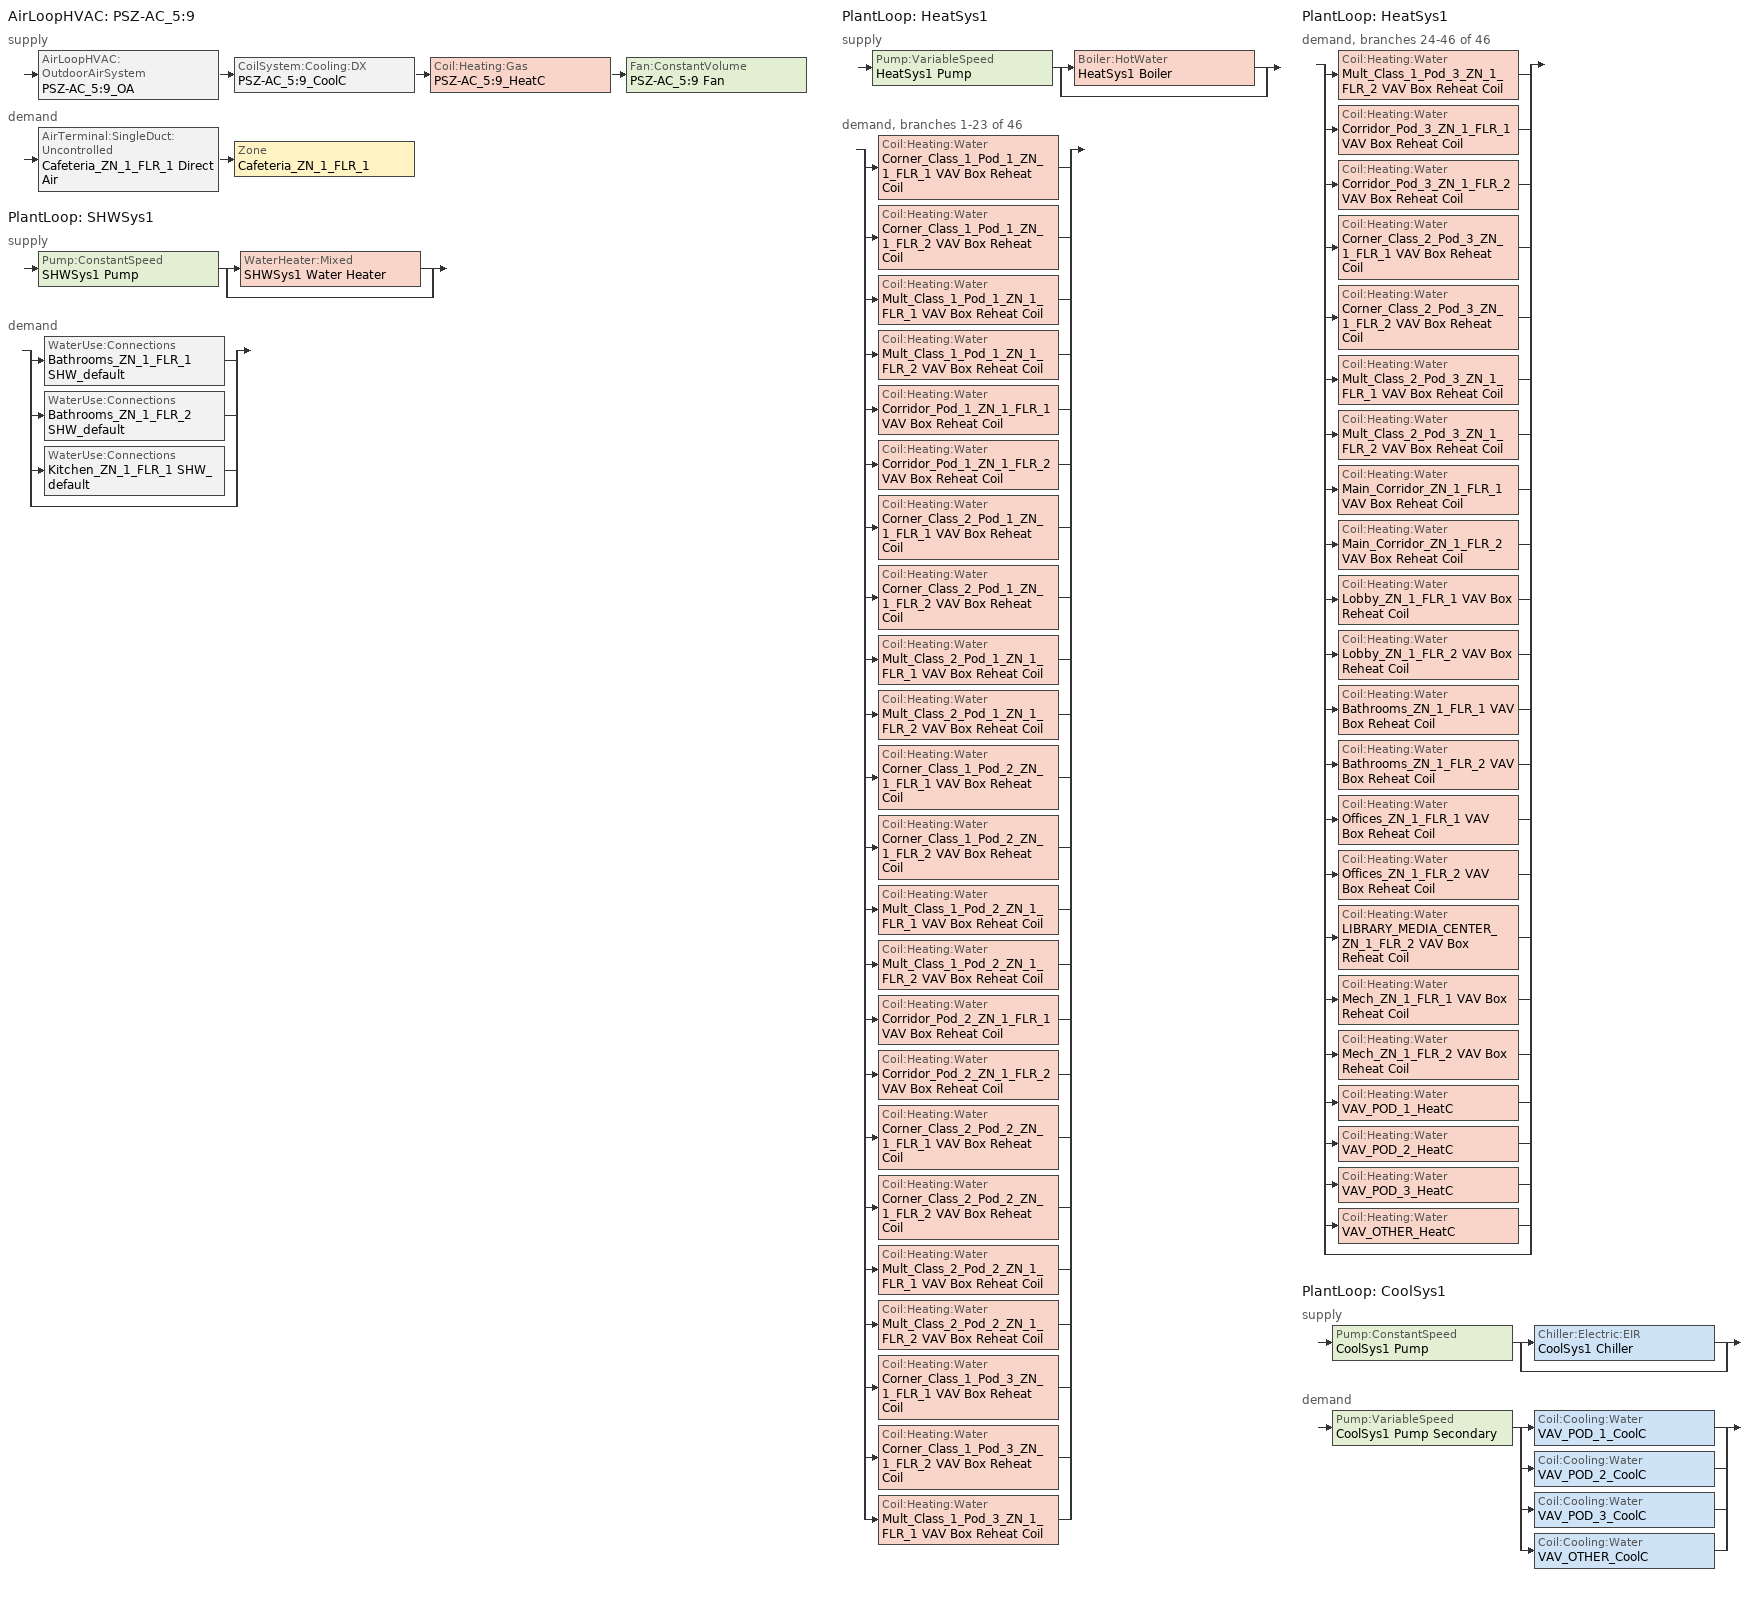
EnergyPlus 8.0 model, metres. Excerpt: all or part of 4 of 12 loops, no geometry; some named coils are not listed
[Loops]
AirLoopHVAC 'PSZ-AC_5:9'
 supply: AirLoopHVAC:OutdoorAirSystem 'PSZ-AC_5:9_OA' > CoilSystem:Cooling:DX 'PSZ-AC_5:9_CoolC' > Coil:Heating:Gas 'PSZ-AC_5:9_HeatC' > Fan:ConstantVolume 'PSZ-AC_5:9 Fan'
 demand: AirTerminal:SingleDuct:Uncontrolled 'Cafeteria_ZN_1_FLR_1 Direct Air' > Zone 'Cafeteria_ZN_1_FLR_1'
PlantLoop 'SHWSys1'
 supply: Pump:ConstantSpeed 'SHWSys1 Pump' > split
  | WaterHeater:Mixed 'SHWSys1 Water Heater'
  | bypass
 demand: split
  | WaterUse:Connections 'Bathrooms_ZN_1_FLR_1 SHW_default'
  | WaterUse:Connections 'Bathrooms_ZN_1_FLR_2 SHW_default'
  | WaterUse:Connections 'Kitchen_ZN_1_FLR_1 SHW_default'
  | bypass
PlantLoop 'HeatSys1'
 supply: Pump:VariableSpeed 'HeatSys1 Pump' > split
  | Boiler:HotWater 'HeatSys1 Boiler'
  | bypass
 demand, branches 1-23 of 46: split
  | Coil:Heating:Water 'Corner_Class_1_Pod_1_ZN_1_FLR_1 VAV Box Reheat Coil'
  | Coil:Heating:Water 'Corner_Class_1_Pod_1_ZN_1_FLR_2 VAV Box Reheat Coil'
  | Coil:Heating:Water 'Mult_Class_1_Pod_1_ZN_1_FLR_1 VAV Box Reheat Coil'
  | Coil:Heating:Water 'Mult_Class_1_Pod_1_ZN_1_FLR_2 VAV Box Reheat Coil'
  | Coil:Heating:Water 'Corridor_Pod_1_ZN_1_FLR_1 VAV Box Reheat Coil'
  | Coil:Heating:Water 'Corridor_Pod_1_ZN_1_FLR_2 VAV Box Reheat Coil'
  | Coil:Heating:Water 'Corner_Class_2_Pod_1_ZN_1_FLR_1 VAV Box Reheat Coil'
  | Coil:Heating:Water 'Corner_Class_2_Pod_1_ZN_1_FLR_2 VAV Box Reheat Coil'
  | Coil:Heating:Water 'Mult_Class_2_Pod_1_ZN_1_FLR_1 VAV Box Reheat Coil'
  | Coil:Heating:Water 'Mult_Class_2_Pod_1_ZN_1_FLR_2 VAV Box Reheat Coil'
  | Coil:Heating:Water 'Corner_Class_1_Pod_2_ZN_1_FLR_1 VAV Box Reheat Coil'
  | Coil:Heating:Water 'Corner_Class_1_Pod_2_ZN_1_FLR_2 VAV Box Reheat Coil'
  | Coil:Heating:Water 'Mult_Class_1_Pod_2_ZN_1_FLR_1 VAV Box Reheat Coil'
  | Coil:Heating:Water 'Mult_Class_1_Pod_2_ZN_1_FLR_2 VAV Box Reheat Coil'
  | Coil:Heating:Water 'Corridor_Pod_2_ZN_1_FLR_1 VAV Box Reheat Coil'
  | Coil:Heating:Water 'Corridor_Pod_2_ZN_1_FLR_2 VAV Box Reheat Coil'
  | Coil:Heating:Water 'Corner_Class_2_Pod_2_ZN_1_FLR_1 VAV Box Reheat Coil'
  | Coil:Heating:Water 'Corner_Class_2_Pod_2_ZN_1_FLR_2 VAV Box Reheat Coil'
  | Coil:Heating:Water 'Mult_Class_2_Pod_2_ZN_1_FLR_1 VAV Box Reheat Coil'
  | Coil:Heating:Water 'Mult_Class_2_Pod_2_ZN_1_FLR_2 VAV Box Reheat Coil'
  | Coil:Heating:Water 'Corner_Class_1_Pod_3_ZN_1_FLR_1 VAV Box Reheat Coil'
  | Coil:Heating:Water 'Corner_Class_1_Pod_3_ZN_1_FLR_2 VAV Box Reheat Coil'
  | Coil:Heating:Water 'Mult_Class_1_Pod_3_ZN_1_FLR_1 VAV Box Reheat Coil'
PlantLoop 'HeatSys1'
 demand, branches 24-46 of 46: split
  | Coil:Heating:Water 'Mult_Class_1_Pod_3_ZN_1_FLR_2 VAV Box Reheat Coil'
  | Coil:Heating:Water 'Corridor_Pod_3_ZN_1_FLR_1 VAV Box Reheat Coil'
  | Coil:Heating:Water 'Corridor_Pod_3_ZN_1_FLR_2 VAV Box Reheat Coil'
  | Coil:Heating:Water 'Corner_Class_2_Pod_3_ZN_1_FLR_1 VAV Box Reheat Coil'
  | Coil:Heating:Water 'Corner_Class_2_Pod_3_ZN_1_FLR_2 VAV Box Reheat Coil'
  | Coil:Heating:Water 'Mult_Class_2_Pod_3_ZN_1_FLR_1 VAV Box Reheat Coil'
  | Coil:Heating:Water 'Mult_Class_2_Pod_3_ZN_1_FLR_2 VAV Box Reheat Coil'
  | Coil:Heating:Water 'Main_Corridor_ZN_1_FLR_1 VAV Box Reheat Coil'
  | Coil:Heating:Water 'Main_Corridor_ZN_1_FLR_2 VAV Box Reheat Coil'
  | Coil:Heating:Water 'Lobby_ZN_1_FLR_1 VAV Box Reheat Coil'
  | Coil:Heating:Water 'Lobby_ZN_1_FLR_2 VAV Box Reheat Coil'
  | Coil:Heating:Water 'Bathrooms_ZN_1_FLR_1 VAV Box Reheat Coil'
  | Coil:Heating:Water 'Bathrooms_ZN_1_FLR_2 VAV Box Reheat Coil'
  | Coil:Heating:Water 'Offices_ZN_1_FLR_1 VAV Box Reheat Coil'
  | Coil:Heating:Water 'Offices_ZN_1_FLR_2 VAV Box Reheat Coil'
  | Coil:Heating:Water 'LIBRARY_MEDIA_CENTER_ZN_1_FLR_2 VAV Box Reheat Coil'
  | Coil:Heating:Water 'Mech_ZN_1_FLR_1 VAV Box Reheat Coil'
  | Coil:Heating:Water 'Mech_ZN_1_FLR_2 VAV Box Reheat Coil'
  | Coil:Heating:Water 'VAV_POD_1_HeatC'
  | Coil:Heating:Water 'VAV_POD_2_HeatC'
  | Coil:Heating:Water 'VAV_POD_3_HeatC'
  | Coil:Heating:Water 'VAV_OTHER_HeatC'
  | bypass
PlantLoop 'CoolSys1'
 supply: Pump:ConstantSpeed 'CoolSys1 Pump' > split
  | Chiller:Electric:EIR 'CoolSys1 Chiller'
  | bypass
 demand: Pump:VariableSpeed 'CoolSys1 Pump Secondary' > split
  | Coil:Cooling:Water 'VAV_POD_1_CoolC'
  | Coil:Cooling:Water 'VAV_POD_2_CoolC'
  | Coil:Cooling:Water 'VAV_POD_3_CoolC'
  | Coil:Cooling:Water 'VAV_OTHER_CoolC'
[Sizing:Zone]
Cafeteria_ZN_1_FLR_1: Zone Cooling Design Supply Air Temperature Input Method=SupplyAirTemperature; Zone Cooling Design Supply Air Temperature {C}=12.8; Zone Heating Design Supply Air Temperature Input Method=SupplyAirTemperature; Zone Heating Design Supply Air Temperature {C}=40; Zone Cooling Design Supply Air Humidity Ratio {kg-H2O/kg-air}=0.0085; Zone Heating Design Supply Air Humidity Ratio {kg-H2O/kg-air}=0.008; Design Specification Outdoor Air Object=SZ DSOA Cafeteria_ZN_1_FLR_1; Zone Heating Sizing Factor=0; Zone Cooling Sizing Factor=0; Cooling Design Air Flow Method=DesignDay; Cooling Design Air Flow Rate {m3/s}=0; Cooling Minimum Air Flow {m3/s}=0; Cooling Minimum Air Flow Fraction=0; Heating Design Air Flow Method=DesignDay; Heating Design Air Flow Rate {m3/s}=0
[DesignSpecification:OutdoorAir]
Name | Outdoor Air Method | Outdoor Air Flow per Zone Floor Area {m3/s-m2} | Zone Outdoor Air Method | Outdoor Air Flow per Person {m3/s-person}
SZ DSOA Cafeteria_ZN_1_FLR_1 | Flow/Area | 0.0047241
CM DSOA Cafeteria_ZN_1_FLR_1 |  | 0.000914343 | Sum | 0.0035394
[Sizing:System]
PSZ-AC_5:9: Type of Load to Size On=Sensible; Design Outdoor Air Flow Rate {m3/s}=AUTOSIZE; Minimum System Air Flow Ratio=1; Preheat Design Temperature {C}=7; Preheat Design Humidity Ratio {kgWater/kgDryAir}=0.008; Precool Design Temperature {C}=12.8; Precool Design Humidity Ratio {kgWater/kgDryAir}=0.008; Central Cooling Design Supply Air Temperature {C}=12.8; Central Heating Design Supply Air Temperature                        !- Central Heating Design Supply Air Temperature {C}=40; Sizing Option=Coincident; 100% Outdoor Air in Cooling=No; 100% Outdoor Air in Heating=No; Central Cooling Design Supply Air Humidity Ratio {kg-H2O/kg-Air}=0.0085; Central Heating Design Supply Air Humidity Ratio {kgWater/kgDryAir}=0.008; Cooling Design Air Flow Method=DesignDay; Cooling Design Air Flow Rate {m3/s}=0; Heating Design Air Flow Method=DesignDay; Heating Design Air Flow Rate {m3/s}=0; System Outdoor Air Method=ZoneSum
[Sizing:Plant]
Name | Loop Type | Design Loop Exit Temperature {C} | Loop Design Temperature Difference {deltaC}
SHWSys1 | Heating | 48.9 | 5
HeatSys1 | Heating | 82 | 11
CoolSys1 | Cooling | 6.67 | 5.6
[ZoneControl:Thermostat]
Cafeteria_ZN_1_FLR_1 Thermostat: Zone or ZoneList=Cafeteria_ZN_1_FLR_1; Control Type Schedule=Dual Zone Control Type Sched; Control 1=Cafeteria_ZN_1_FLR_1 DualSPSched
[ThermostatSetpoint:DualSetpoint]
Cafeteria_ZN_1_FLR_1 DualSPSched: Heating Setpoint Temperature Schedule=HTGSETP_SCH_PSZ_AC_5_9; Cooling Setpoint Temperature Schedule=CLGSETP_SCH_NO_SETBACK
[AirTerminal:SingleDuct:Uncontrolled]
Cafeteria_ZN_1_FLR_1 Direct Air: Availability Schedule=ALWAYS_ON; Maximum Air Flow Rate {m3/s}=AUTOSIZE
[Zone equipment]
Cafeteria_ZN_1_FLR_1: Cafeteria_ZN_1_FLR_1 Direct Air
[Fan:ConstantVolume]
PSZ-AC_5:9 Fan: Availability Schedule=HVACOperationSchd; Fan Efficiency=0.56875; Pressure Rise {Pa}=622.5; Maximum Flow Rate {m3/s}=AUTOSIZE; Motor Efficiency=0.875; Motor In Airstream Fraction=1
[Coil:Cooling:DX:TwoSpeed]
PSZ-AC_5:9_CoolC DXCoil: Availability Schedule=ALWAYS_ON; Rated High Speed Total Cooling Capacity {W}=48797.23; Rated High Speed Sensible Heat Ratio=0.79866; Rated High Speed COP {W/W}=3.2994; Rated High Speed Air Flow Rate {m3/s}=2.94784; Total Cooling Capacity Function of Temperature Curve=PSZ-AC_5:9_CoolCLennoxStandard10Ton_TGA120S2B_CapFT; Total Cooling Capacity Function of Flow Fraction Curve=PSZ-AC_5:9_CoolCLennoxStandard10Ton_TGA120S2B_CapFF; Energy Input Ratio Function of Temperature Curve=PSZ-AC_5:9_CoolCLennoxStandard10Ton_TGA120S2B_EIRFT; Energy Input Ratio Function of Flow Fraction Curve=PSZ-AC_5:9_CoolCLennoxStandard10Ton_TGA120S2B_EIRFFF; Part Load Fraction Correlation Curve=PSZ-AC_5:9_CoolCLennoxStandard10Ton_TGA120S2B_PLR; Rated Low Speed Total Cooling Capacity {W}=48797.23; Rated Low Speed Sensible Heat Ratio=0.79866; Rated Low Speed COP {W/W}=3.2994; Rated Low Speed Air Flow Rate {m3/s}=2.94784; Low Speed Total Cooling Capacity Function of Temperature Curve=PSZ-AC_5:9_CoolCLennoxStandard10Ton_TGA120S2B_CapFT; Low Speed Energy Input Ratio Function of Temperature Curve=PSZ-AC_5:9_CoolCLennoxStandard10Ton_TGA120S2B_EIRFT
[Coil:Heating:Water] Availability Schedule=ALWAYS_ON; U-Factor Times Area Value {W/K}=AUTOSIZE; Maximum Water Flow Rate {m3/s}=AUTOSIZE; Performance Input Method=UFactorTimesAreaAndDesignWaterFlowRate; Rated Capacity {W}=AUTOSIZE; Rated Inlet Water Temperature {C}=82.2; Rated Inlet Air Temperature {C}=12.8; Rated Outlet Water Temperature {C}=71.1; Rated Outlet Air Temperature {C}=40
Corner_Class_1_Pod_1_ZN_1_FLR_1 VAV Box Reheat Coil; Corner_Class_1_Pod_1_ZN_1_FLR_2 VAV Box Reheat Coil; Mult_Class_1_Pod_1_ZN_1_FLR_1 VAV Box Reheat Coil; Mult_Class_1_Pod_1_ZN_1_FLR_2 VAV Box Reheat Coil; Corridor_Pod_1_ZN_1_FLR_1 VAV Box Reheat Coil; Corridor_Pod_1_ZN_1_FLR_2 VAV Box Reheat Coil; Corner_Class_2_Pod_1_ZN_1_FLR_1 VAV Box Reheat Coil; Corner_Class_2_Pod_1_ZN_1_FLR_2 VAV Box Reheat Coil; Mult_Class_2_Pod_1_ZN_1_FLR_1 VAV Box Reheat Coil; Mult_Class_2_Pod_1_ZN_1_FLR_2 VAV Box Reheat Coil; Corner_Class_1_Pod_2_ZN_1_FLR_1 VAV Box Reheat Coil; Corner_Class_1_Pod_2_ZN_1_FLR_2 VAV Box Reheat Coil; Mult_Class_1_Pod_2_ZN_1_FLR_1 VAV Box Reheat Coil; Mult_Class_1_Pod_2_ZN_1_FLR_2 VAV Box Reheat Coil; Corridor_Pod_2_ZN_1_FLR_1 VAV Box Reheat Coil; Corridor_Pod_2_ZN_1_FLR_2 VAV Box Reheat Coil; Corner_Class_2_Pod_2_ZN_1_FLR_1 VAV Box Reheat Coil; Corner_Class_2_Pod_2_ZN_1_FLR_2 VAV Box Reheat Coil; Mult_Class_2_Pod_2_ZN_1_FLR_1 VAV Box Reheat Coil; Mult_Class_2_Pod_2_ZN_1_FLR_2 VAV Box Reheat Coil; Corner_Class_1_Pod_3_ZN_1_FLR_1 VAV Box Reheat Coil; Corner_Class_1_Pod_3_ZN_1_FLR_2 VAV Box Reheat Coil; Mult_Class_1_Pod_3_ZN_1_FLR_1 VAV Box Reheat Coil; Mult_Class_1_Pod_3_ZN_1_FLR_2 VAV Box Reheat Coil; Corridor_Pod_3_ZN_1_FLR_1 VAV Box Reheat Coil; Corridor_Pod_3_ZN_1_FLR_2 VAV Box Reheat Coil; Corner_Class_2_Pod_3_ZN_1_FLR_1 VAV Box Reheat Coil; Corner_Class_2_Pod_3_ZN_1_FLR_2 VAV Box Reheat Coil; Mult_Class_2_Pod_3_ZN_1_FLR_1 VAV Box Reheat Coil; Mult_Class_2_Pod_3_ZN_1_FLR_2 VAV Box Reheat Coil; Main_Corridor_ZN_1_FLR_1 VAV Box Reheat Coil; Main_Corridor_ZN_1_FLR_2 VAV Box Reheat Coil; Lobby_ZN_1_FLR_1 VAV Box Reheat Coil; Lobby_ZN_1_FLR_2 VAV Box Reheat Coil; Bathrooms_ZN_1_FLR_1 VAV Box Reheat Coil; Bathrooms_ZN_1_FLR_2 VAV Box Reheat Coil; Offices_ZN_1_FLR_1 VAV Box Reheat Coil; Offices_ZN_1_FLR_2 VAV Box Reheat Coil; LIBRARY_MEDIA_CENTER_ZN_1_FLR_2 VAV Box Reheat Coil; Mech_ZN_1_FLR_1 VAV Box Reheat Coil; Mech_ZN_1_FLR_2 VAV Box Reheat Coil
[Coil:Heating:Gas]
PSZ-AC_5:9_HeatC: Availability Schedule=ALWAYS_ON; Gas Burner Efficiency=0.7925; Nominal Capacity                        !- Nominal Capacity {W}=AUTOSIZE
[CoilSystem:Cooling:DX]
PSZ-AC_5:9_CoolC: Availability Schedule=ALWAYS_ON; Cooling Coil=PSZ-AC_5:9_CoolC DXCoil
[Controller:OutdoorAir]
PSZ-AC_5:9_OA_Controller: Minimum Outdoor Air Flow Rate {m3/s}=0; Maximum Outdoor Air Flow Rate {m3/s}=AUTOSIZE; Economizer Control Type=DifferentialDryBulb; Economizer Control Action Type=ModulateFlow; Lockout Type=NoLockout; Minimum Limit Type=FixedMinimum; Minimum Outdoor Air Schedule=MinOA_MotorizedDamper_Sched; Maximum Fraction of Outdoor Air Schedule=PSZ5_9_Timestep_Econ_Eff_SCH; Mechanical Ventilation Controller=Cafeteria Vent Control
[Controller:MechanicalVentilation]
Cafeteria Vent Control: Availability Schedule=MinOA_Sched; Demand Controlled Ventilation=Yes; System Outdoor Air Method=ZoneSum; Zone 1=Cafeteria_ZN_1_FLR_1; Design Specification Outdoor Air Object=CM DSOA Cafeteria_ZN_1_FLR_1; Design Specification Zone Air Distribution Object=CM DSZAD Cafeteria_ZN_1_FLR_1
[DesignSpecification:ZoneAirDistribution]
CM DSZAD Cafeteria_ZN_1_FLR_1: Zone Air Distribution Effectiveness in Cooling Mode 1=1; Zone Air Distribution Effectiveness in Heating Mode 1=1
[AirLoopHVAC]
PSZ-AC_5:9: Design Supply Air Flow Rate {m3/s}=AUTOSIZE
[Pump:ConstantSpeed] Rated Power Consumption {W}=AUTOSIZE; Fraction of Motor Inefficiencies to Fluid Stream=0; Pump Control Type=Intermittent
Name | Rated Flow Rate {m3/s} | Rated Pump Head {Pa} | Motor Efficiency
SHWSys1 Pump | autosize | 34026 | 0.3
CoolSys1 Pump | AUTOSIZE | 56045 | 0.9
[Pump:VariableSpeed] Motor Efficiency=0.9; Fraction of Motor Inefficiencies to Fluid Stream=0; Coefficient 1 of the Part Load Performance Curve=0; Minimum Flow Rate {m3/s}=0; Pump Control Type=Intermittent
Name | Rated Flow Rate {m3/s} | Rated Pump Head {Pa} | Rated Power Consumption {W} | Coefficient 2 of the Part Load Performance Curve | Coefficient 3 of the Part Load Performance Curve | Coefficient 4 of the Part Load Performance Curve
HeatSys1 Pump | AUTOSIZE | 179352 | AUTOSIZE | 1 | 0 | 0
CoolSys1 Pump Secondary | autosize | 168135 | autosize | 3.2485 | -4.7443 | 2.5294
[Boiler:HotWater]
HeatSys1 Boiler: Fuel Type=NATURALGAS; Nominal Capacity {W}=975235.3; Nominal Thermal Efficiency=0.7925; Efficiency Curve Temperature Evaluation Variable=LeavingBoiler; Normalized Boiler Efficiency Curve=HeatSys1 Boiler Efficiency Curve; Design Water Outlet Temperature {C}=81; Design Water Flow Rate {m3/s}=AUTOSIZE; Minimum Part Load Ratio=0; Maximum Part Load Ratio=1.2; Optimum Part Load Ratio=1; Water Outlet Upper Temperature Limit {C}=95; Boiler Flow Mode=LeavingSetpointModulated; Parasitic Electric Load {W}=0; Sizing Factor=1
[SetpointManager:Scheduled] Control Variable=Temperature
Name | Schedule | Setpoint Node or NodeList
HeatSys1 Boiler Setpoint Manager | HW-Loop-Temp-Schedule | HeatSys1 Supply Equipment Outlet Node
CoolSys1 Loop Plant Demand Inlet Setpoint Manager | CW-Loop-Temp-Schedule | CoolSys1 Demand Inlet Node
SHWSys1 Loop Setpoint Manager | SHWSys1-Loop-Temp-Schedule | SHWSys1 Supply Outlet Node
HeatSys1 Loop Setpoint Manager | HW-Loop-Temp-Schedule | HeatSys1 Supply Outlet Node
CoolSys1 Loop Setpoint Manager | CW-Loop-Temp-Schedule | CoolSys1 Supply Outlet Node
[Chiller:Electric:EIR]
CoolSys1 Chiller: Reference Capacity {W}=698678; Reference COP {W/W}=2.8; Reference Leaving Chilled Water Temperature {C}=6.67; Reference Entering Condenser Fluid Temperature {C}=35; Reference Chilled Water Flow Rate {m3/s}=AutoSize; Reference Condenser Fluid Flow Rate {m3/s}=AutoSize; Cooling Capacity Function of Temperature Curve=AC_2004_CAPFT; Electric Input to Cooling Output Ratio Function of Temperature Curve=AC_2004_EIRFT; Electric Input to Cooling Output Ratio Function of Part Load Ratio Curve=AC_GT150_2004_EIRFPLR; Minimum Part Load Ratio=0.15; Maximum Part Load Ratio=1; Optimum Part Load Ratio=1; Minimum Unloading Ratio=0.25; Condenser Type=AIRCOOLED; Leaving Chilled Water Lower Temperature Limit {C}=2; Chiller Flow Mode=ConstantFlow; Design Heat Recovery Water Flow Rate {m3/s}=0
[WaterHeater:Mixed]
SHWSys1 Water Heater: Tank Volume {m3}=2.271247; Setpoint Temperature Schedule=SHWSys1 Water Heater Setpoint Temperature Schedule Name; Deadband Temperature Difference {deltaC}=2; Maximum Temperature Limit {C}=82.2222; Heater Control Type=Cycle; Heater Maximum Capacity {W}=175842.6; Heater Fuel Type=NATURALGAS; Heater Thermal Efficiency=0.802765; Off Cycle Parasitic Fuel Consumption Rate {W}=943; Off Cycle Parasitic Fuel Type=NATURALGAS; Off Cycle Parasitic Heat Fraction to Tank=0.8; On Cycle Parasitic Fuel Consumption Rate {W}=943; On Cycle Parasitic Fuel Type=NATURALGAS; Ambient Temperature Indicator=zone; Ambient Temperature Zone=MECH_ZN_1_FLR_1; Off Cycle Loss Coefficient to Ambient Temperature {W/K}=15.601; On Cycle Loss Coefficient to Ambient Temperature {W/K}=15.601; Use Side Effectiveness=1; Source Side Effectiveness=1; Use Side Design Flow Rate {m3/s}=AUTOSIZE; Source Side Design Flow Rate {m3/s}=AUTOSIZE; Indirect Water Heating Recovery Time {hr}=1.5
[PlantLoop] Fluid Type=Water; Maximum Loop Flow Rate {m3/s}=AUTOSIZE; Minimum Loop Flow Rate {m3/s}=0; Plant Loop Volume {m3}=AUTOSIZE
Name | Plant Equipment Operation Scheme | Maximum Loop Temperature {C} | Minimum Loop Temperature {C} | Load Distribution Scheme | Common Pipe Simulation
SHWSys1 | SHWSys1 Loop Operation Scheme List | 60 | 10 | Optimal
HeatSys1 | HeatSys1 Loop Operation Scheme List | 100 | 10 | Optimal
CoolSys1 | CoolSys1 Loop Operation Scheme List | 98 | 1 | Sequential | TwoWayCommonPipe
[PlantEquipmentList]
SHWSys1 Equipment List: SHWSys1 Water Heater
HeatSys1 Equipment List: HeatSys1 Boiler
CoolSys1 Equipment List: CoolSys1 Chiller
[PlantEquipmentOperation:CoolingLoad]
CoolSys1 Operation Scheme: Load Range 1 Lower Limit {W}=0; Load Range 1 Upper Limit {W}=100000000000000; Range 1 Equipment List=CoolSys1 Equipment List
[PlantEquipmentOperation:HeatingLoad] Load Range 1 Lower Limit {W}=0; Load Range 1 Upper Limit {W}=1000000000000000
Name | Range 1 Equipment List
SHWSys1 Operation Scheme | SHWSys1 Equipment List
HeatSys1 Operation Scheme | HeatSys1 Equipment List
[PlantEquipmentOperationSchemes] Control Scheme 1 Schedule=PlantOnSched
Name | Control Scheme 1
SHWSys1 Loop Operation Scheme List | SHWSys1 Operation Scheme
HeatSys1 Loop Operation Scheme List | HeatSys1 Operation Scheme
CoolSys1 Loop Operation Scheme List | CoolSys1 Operation Scheme
[SetpointManager:SingleZone:Reheat]
SupAirTemp MngrCafeteria_ZN_1_FLR_1: Control Variable=Temperature; Minimum Supply Air Temperature {C}=10; Maximum Supply Air Temperature {C}=50; Control Zone=Cafeteria_ZN_1_FLR_1; Setpoint Node or NodeList=PSZ-AC_5:9 Supply Equipment Outlet Node
[SetpointManager:MixedAir] Control Variable=Temperature
Name | Setpoint Node or NodeList
PSZ-AC_5:9_CoolC SAT Manager | PSZ-AC_5:9_CoolC-PSZ-AC_5:9_HeatCNode
PSZ-AC_5:9_HeatC MixedAir Manager | PSZ-AC_5:9_HeatC-PSZ-AC_5:9 FanNode
PSZ-AC_5:9_OAMixed Air Temp Manager | PSZ-AC_5:9_OA-PSZ-AC_5:9_CoolCNode
[WaterUse:Equipment] Flow Rate Fraction Schedule=BLDG_SWH_SCH
Name | Peak Flow Rate {m3/s} | Target Temperature Schedule | Hot Water Supply Temperature Schedule | Zone | Sensible Fraction Schedule | Latent Fraction Schedule
Bathrooms_ZN_1_FLR_1 SHW_default | 7.39764e-05 | Bathrooms_ZN_1_FLR_1 SHW_default Temp Sched | Bathrooms_ZN_1_FLR_1 SHW_default Hot Supply Temp Sched | Bathrooms_ZN_1_FLR_1 | Bathrooms_ZN_1_FLR_1 SHW_default Sensible fract sched | Bathrooms_ZN_1_FLR_1 SHW_default Latent fract sched
Bathrooms_ZN_1_FLR_2 SHW_default | 7.39764e-05 | Bathrooms_ZN_1_FLR_2 SHW_default Temp Sched | Bathrooms_ZN_1_FLR_2 SHW_default Hot Supply Temp Sched | Bathrooms_ZN_1_FLR_2 | Bathrooms_ZN_1_FLR_2 SHW_default Sensible fract sched | Bathrooms_ZN_1_FLR_2 SHW_default Latent fract sched
Kitchen_ZN_1_FLR_1 SHW_default | 0.000333647 | Kitchen_ZN_1_FLR_1 SHW_default Temp Sched | Kitchen_ZN_1_FLR_1 SHW_default Hot Supply Temp Sched | Kitchen_ZN_1_FLR_1 | Kitchen_ZN_1_FLR_1 SHW_default Sensible fract sched | Kitchen_ZN_1_FLR_1 SHW_default Latent fract sched
[WaterUse:Connections]
Name | Water Use Equipment 1
Bathrooms_ZN_1_FLR_1 SHW_default | Bathrooms_ZN_1_FLR_1 SHW_default
Bathrooms_ZN_1_FLR_2 SHW_default | Bathrooms_ZN_1_FLR_2 SHW_default
Kitchen_ZN_1_FLR_1 SHW_default | Kitchen_ZN_1_FLR_1 SHW_default
[EnergyManagementSystem:Sensor]
Name | Output:Variable or Output:Meter Index Key | Output:Variable or Output:Meter
CAFETERIA_ZN_1_FLR_1_Temp | CAFETERIA_ZN_1_FLR_1 Air Node | System Node Temperature
PSZ5_9_OAFlowMass | PSZ-AC_5:9_OAInlet Node | System Node Mass Flow Rate
PSZ5_9_HeatingRTF | PSZ-AC_5:9_HeatC | Heating Coil Runtime Fraction
PSZ5_9_RTF | PSZ-AC_5:9_CoolC DXCoil | Cooling Coil Runtime Fraction
PSZ5_9_SpeedRatio | PSZ-AC_5:9_CoolC | Coil System Compressor Speed Ratio
PSZ5_9_Econo_Status | PSZ-AC_5:9 | Air System Outdoor Air Economizer Status
BoilerPLR | HeatSys1 Boiler | Boiler Part Load Ratio
[EnergyManagementSystem:Program]
PSZ5_9_Fan_Control: IF PSZ5_9_Number_of_Stages == 1; Return; ENDIF; IF PSZ5_9_HeatingRTF > 0; SET PSZ5_9_Heating = PSZ5_9_HeatingRTF; SET PSZ5_9_Ven = 1 - PSZ5_9_HeatingRTF; SET PSZ5_9_Eco = 0; SET PSZ5_9_Stage1 = 0; SET PSZ5_9_Stage2 = 0; ELSE; SET PSZ5_9_Heating = 0; SET PSZ5_9_EcoSpeed = PSZ5_9_VenSpeed; IF PSZ5_9_SpeedRatio == 0; IF PSZ5_9_RTF > 0; SET PSZ5_9_Stage1 = PSZ5_9_RTF; SET PSZ5_9_Stage2 = 0; SET PSZ5_9_Ven = 1-PSZ5_9_RTF; SET PSZ5_9_Eco = 0; IF PSZ5_9_OAFlowMass > (PSZ5_9_OADesignMass * PSZ5_9_OASch); SET PSZ5_9_Stage1Speed = 1.0; ENDIF; ELSE; SET PSZ5_9_Stage1 = 0; SET PSZ5_9_Stage2 = 0; IF PSZ5_9_OAFlowMass > (PSZ5_9_OADesignMass * PSZ5_9_OASch); SET PSZ5_9_Eco = 1.0; SET PSZ5_9_Ven = 0; SET PSZ5_9_Exp_DAT = PSZ5_9_DAT_Rqd - (1-PSZ5_9_VenSpeed) * CAFETERIA_ZN_1_FLR_1_Temp; SET PSZ5_9_Exp_DAT = PSZ5_9_Exp_DAT/PSZ5_9_VenSpeed; IF OAT_F > PSZ5_9_Exp_DAT; SET PSZ5_9_EcoSpeed = PSZ5_9_Stage2Speed; ENDIF; ELSE; SET PSZ5_9_Eco = 0; SET PSZ5_9_Ven = 1.0; ENDIF; ENDIF; ELSE; SET PSZ5_9_Stage1 = 1- PSZ5_9_SpeedRatio; SET PSZ5_9_Stage2 = PSZ5_9_SpeedRatio; SET PSZ5_9_Ven = 0; SET PSZ5_9_Eco = 0; IF PSZ5_9_OAFlowMass > (PSZ5_9_OADesignMass * PSZ5_9_OASch); SET PSZ5_9_Stage1Speed = 1.0; ENDIF; ENDIF; ENDIF; SET PSZ5_9_FPR = PSZ5_9_Ven * (PSZ5_9_VenSpeed ^ PSZ5_9_FanPwrExponent); SET PSZ5_9_FPR = PSZ5_9_FPR + PSZ5_9_Eco * (PSZ5_9_EcoSpeed ^ PSZ5_9_FanPwrExponent); SET PSZ5_9_FPR_1 = PSZ5_9_Stage1 * (PSZ5_9_Stage1Speed ^ PSZ5_9_FanPwrExponent); SET PSZ5_9_FPR = PSZ5_9_FPR + PSZ5_9_FPR_1; SET PSZ5_9_FPR_2 = PSZ5_9_Stage2 * (PSZ5_9_Stage2Speed ^ PSZ5_9_FanPwrExponent); SET PSZ5_9_FPR = PSZ5_9_FPR + PSZ5_9_FPR_2; SET PSZ5_9_FPR_3 = PSZ5_9_Heating * (PSZ5_9_HeatSpeed ^ PSZ5_9_FanPwrExponent); SET PSZ5_9_FanPwrRatio = PSZ5_9_FPR +  PSZ5_9_FPR_3; SET PSZ5_9_Fan_Pressure = PSZ5_9_Fan_DesignPressure * PSZ5_9_FanPwrRatio
PSZ_AC_3_7_OPTIMUM_START_DETERMINATION_EMS_Program: SET PSZ_AC_3_7_fan_size_volume = PSZ_AC_3_7_fan_size_mass / 1.225; IF PSZ_AC_3_7_fan_size_volume > 4.719474; SET CLGSETP_SCH_PSZ_AC_3_7_Actuator = CLGSETP_SCH_YES_OPTIMUM_ORIGINAL_SENSOR; SET HTGSETP_SCH_PSZ_AC_3_7_Actuator = HTGSETP_SCH_YES_OPTIMUM_ORIGINAL_SENSOR; Else; SET CLGSETP_SCH_PSZ_AC_3_7_Actuator = NULL; SET HTGSETP_SCH_PSZ_AC_3_7_Actuator = NULL; ENDIF
PSZ_AC_2_6_OPTIMUM_START_DETERMINATION_EMS_Program: SET PSZ_AC_2_6_fan_size_volume = PSZ_AC_2_6_fan_size_mass / 1.225; IF PSZ_AC_2_6_fan_size_volume > 4.719474; SET CLGSETP_SCH_PSZ_AC_2_6_Actuator = CLGSETP_SCH_YES_OPTIMUM_ORIGINAL_SENSOR; SET HTGSETP_SCH_PSZ_AC_2_6_Actuator = HTGSETP_SCH_YES_OPTIMUM_ORIGINAL_SENSOR; Else; SET CLGSETP_SCH_PSZ_AC_2_6_Actuator = NULL; SET HTGSETP_SCH_PSZ_AC_2_6_Actuator = NULL; ENDIF
PSZ_AC_1_5_OPTIMUM_START_DETERMINATION_EMS_Program: SET PSZ_AC_1_5_fan_size_volume = PSZ_AC_1_5_fan_size_mass / 1.225; IF PSZ_AC_1_5_fan_size_volume > 4.719474; SET CLGSETP_SCH_PSZ_AC_1_5_Actuator = CLGSETP_SCH_YES_OPTIMUM_ORIGINAL_SENSOR; SET HTGSETP_SCH_PSZ_AC_1_5_Actuator = HTGSETP_SCH_YES_OPTIMUM_ORIGINAL_SENSOR; Else; SET CLGSETP_SCH_PSZ_AC_1_5_Actuator = NULL; SET HTGSETP_SCH_PSZ_AC_1_5_Actuator = NULL; ENDIF
[EnergyManagementSystem:ProgramCallingManager]
Transformer_Load_Prog_Manager: AfterPredictorAfterHVACManagers; Transformer_Load_Prog
PSZ1_5_Set_Number_of_Stages_CallingManager: BeginNewEnvironment; PSZ1_5_Set_Number_of_Stages
PSZ1_5_ECO_Manager: InsideHVACSystemIterationLoop; PSZ1_5_Economizer_CTRL_Prog
PSZ1_5_Fan_Parameter_manager: BeginNewEnvironment; PSZ1_5_Set_Fan_Par
PSZ1_5_Fan_Main_Manager: BeginTimestepBeforePredictor; PSZ1_5_Fan_Control
PSZ2_6_Set_Number_of_Stages_CallingManager: BeginNewEnvironment; PSZ2_6_Set_Number_of_Stages
PSZ2_6_ECO_Manager: InsideHVACSystemIterationLoop; PSZ2_6_Economizer_CTRL_Prog
PSZ2_6_Fan_Parameter_manager: BeginNewEnvironment; PSZ2_6_Set_Fan_Par
PSZ2_6_Fan_Main_Manager: BeginTimestepBeforePredictor; PSZ2_6_Fan_Control
PSZ3_7_Set_Number_of_Stages_CallingManager: BeginNewEnvironment; PSZ3_7_Set_Number_of_Stages
PSZ3_7_ECO_Manager: InsideHVACSystemIterationLoop; PSZ3_7_Economizer_CTRL_Prog
PSZ3_7_Fan_Parameter_manager: BeginNewEnvironment; PSZ3_7_Set_Fan_Par
PSZ3_7_Fan_Main_Manager: BeginTimestepBeforePredictor; PSZ3_7_Fan_Control
PSZ4_8_Set_Number_of_Stages_CallingManager: BeginNewEnvironment; PSZ4_8_Set_Number_of_Stages
PSZ4_8_ECO_Manager: InsideHVACSystemIterationLoop; PSZ4_8_Economizer_CTRL_Prog
PSZ4_8_Fan_Parameter_manager: BeginNewEnvironment; PSZ4_8_Set_Fan_Par
PSZ4_8_Fan_Main_Manager: BeginTimestepBeforePredictor; PSZ4_8_Fan_Control
PSZ5_9_Set_Number_of_Stages_CallingManager: BeginNewEnvironment; PSZ5_9_Set_Number_of_Stages
PSZ5_9_ECO_Manager: InsideHVACSystemIterationLoop; PSZ5_9_Economizer_CTRL_Prog
PSZ5_9_Fan_Parameter_manager: BeginNewEnvironment; PSZ5_9_Set_Fan_Par
PSZ5_9_Fan_Main_Manager: BeginTimestepBeforePredictor; PSZ5_9_Fan_Control
BoilerParManager: BeginNewEnvironment; SetBoilerPar
BoilerCurveManager: InsideHVACSystemIterationLoop; SetBoilerCurve
PSZ_AC_5_9_OPTIMUM_START_DETERMINATION_EMS_Program Manager: BeginTimestepBeforePredictor; PSZ_AC_5_9_OPTIMUM_START_DETERMINATION_EMS_Program
PSZ_AC_4_8_OPTIMUM_START_DETERMINATION_EMS_Program Manager: BeginTimestepBeforePredictor; PSZ_AC_4_8_OPTIMUM_START_DETERMINATION_EMS_Program
PSZ_AC_3_7_OPTIMUM_START_DETERMINATION_EMS_Program Manager: BeginTimestepBeforePredictor; PSZ_AC_3_7_OPTIMUM_START_DETERMINATION_EMS_Program
PSZ_AC_2_6_OPTIMUM_START_DETERMINATION_EMS_Program Manager: BeginTimestepBeforePredictor; PSZ_AC_2_6_OPTIMUM_START_DETERMINATION_EMS_Program
PSZ_AC_1_5_OPTIMUM_START_DETERMINATION_EMS_Program Manager: BeginTimestepBeforePredictor; PSZ_AC_1_5_OPTIMUM_START_DETERMINATION_EMS_Program
[EnergyManagementSystem:OutputVariable]
Wired_LTG: EMS Variable=Wired_LTG; Type of Data in Variable=Summed; Update Frequency=ZoneTimeStep; Units=J
[ElectricLoadCenter:Transformer]
Transformer 1: Availability Schedule=Always_On; Transformer Usage=PowerInFromGrid; Nameplate Rating {VA}=225000; Phase=3; Conductor Material=Aluminum; Full Load Temperature Rise {C}=150; Fraction of Eddy Current Losses=0.1; Performance Input Method=NominalEfficiency; Nameplate Efficiency=0.974; Per Unit Load for Nameplate Efficiency=0.35; Reference Temperature for Nameplate Efficiency {C}=75; Consider Transformer Loss for Utility Cost=Yes; Meter 1=Wired_LTG_Electricity; Meter 2=Wired_INT_EQUIP
[EnergyManagementSystem:InternalVariable]
Name | Internal Data Index Key | Internal Data Type
PSZ5_9_Fan_DesignPressure | PSZ-AC_5:9 fan | Fan Nominal Pressure Rise
PSZ5_9_DesignFlowMass | PSZ-AC_5:9_OA_CONTROLLER | Outdoor Air Controller Maximum Mass Flow Rate
PSZ5_9_OADesignMass | PSZ-AC_5:9_OA_CONTROLLER | Outdoor Air Controller Minimum Mass Flow Rate
PSZ_AC_5_9_fan_size_mass | PSZ-AC_5:9 Fan | Fan Maximum Mass Flow Rate
[EnergyManagementSystem:Actuator]
Name | Actuated Component Unique | Actuated Component Type | Actuated Component Control Type
PSZ1_5_Timestep_Econ_Eff | PSZ1_5_Timestep_Econ_Eff_SCH | Schedule:Constant | Schedule Value
PSZ2_6_Timestep_Econ_Eff | PSZ2_6_Timestep_Econ_Eff_SCH | Schedule:Constant | Schedule Value
PSZ3_7_Timestep_Econ_Eff | PSZ3_7_Timestep_Econ_Eff_SCH | Schedule:Constant | Schedule Value
PSZ4_8_Timestep_Econ_Eff | PSZ4_8_Timestep_Econ_Eff_SCH | Schedule:Constant | Schedule Value
PSZ5_9_Fan_Pressure | PSZ-AC_5:9 fan | Fan | Fan Pressure Rise
PSZ5_9_Timestep_Econ_Eff | PSZ5_9_Timestep_Econ_Eff_SCH | Schedule:Constant | Schedule Value
BoilerCurve | HEATSYS1 BOILER EFFICIENCY CURVE | Curve | Curve Result
CLGSETP_SCH_PSZ_AC_5_9_Actuator | CLGSETP_SCH_PSZ_AC_5_9 | Schedule:Compact | Schedule Value
HTGSETP_SCH_PSZ_AC_5_9_Actuator | HTGSETP_SCH_PSZ_AC_5_9 | Schedule:Compact | Schedule Value
CLGSETP_SCH_PSZ_AC_4_8_Actuator | CLGSETP_SCH_PSZ_AC_4_8 | Schedule:Compact | Schedule Value
HTGSETP_SCH_PSZ_AC_4_8_Actuator | HTGSETP_SCH_PSZ_AC_4_8 | Schedule:Compact | Schedule Value
CLGSETP_SCH_PSZ_AC_3_7_Actuator | CLGSETP_SCH_PSZ_AC_3_7 | Schedule:Compact | Schedule Value
HTGSETP_SCH_PSZ_AC_3_7_Actuator | HTGSETP_SCH_PSZ_AC_3_7 | Schedule:Compact | Schedule Value
CLGSETP_SCH_PSZ_AC_2_6_Actuator | CLGSETP_SCH_PSZ_AC_2_6 | Schedule:Compact | Schedule Value
HTGSETP_SCH_PSZ_AC_2_6_Actuator | HTGSETP_SCH_PSZ_AC_2_6 | Schedule:Compact | Schedule Value
CLGSETP_SCH_PSZ_AC_1_5_Actuator | CLGSETP_SCH_PSZ_AC_1_5 | Schedule:Compact | Schedule Value
HTGSETP_SCH_PSZ_AC_1_5_Actuator | HTGSETP_SCH_PSZ_AC_1_5 | Schedule:Compact | Schedule Value
[Schedule:Compact]
BLDG_SWH_SCH: Through: 6/15, For: SummerDesignDay, Until: 07:00, 0.05, Until: 08:00, 0.1, Until: 09:00, 0.34, Until: 10:00, 0.6, Until: 11:00, 0.63, Until: 12:00, 0.72, Until: 13:00, 0.79, Until: 14:00, 0.83, Until: 15:00, 0.61, Until: 16:00, 0.65, Until: 18:00, 0.1, Until: 19:00, 0.19, Until: 20:00, 0.25, Until: 22:00, 0.22, Until: 23:00, 0.12, Until: 24:00, 0.09, For: Weekdays, Until: 07:00, 0, Until: 08:00, 0, Until: 09:00, 0.34, Until: 10:00, 0.6, Until: 11:00, 0.63, Until: 12:00, 0.72, Until: 13:00, 0.79, Until: 14:00, 0.83, Until: 15:00, 0.61, Until: 16:00, 0.65, Until: 18:00, 0.1, Until: 19:00, 0.19, Until: 20:00, 0.25, Until: 22:00, 0, Until: 23:00, 0, Until: 24:00, 0, For: WinterDesignDay, Until: 09:00, 0.03, Until: 13:00, 0.05, Until: 24:00, 0.03, For: Saturday, Until: 09:00, 0, Until: 13:00, 0, Until: 24:00, 0, For: Sunday Holidays AllOtherDays, Until: 08:00, 0, Until: 14:00, 0, Until: 24:00, 0, Through: 9/15, For: SummerDesignDay, Until: 07:00, 0.05, Until: 18:00, 0.1, Until: 19:00, 0.19, Until: 20:00, 0.25, Until: 22:00, 0.22, Until: 23:00, 0.12, Until: 24:00, 0.09, For: Weekdays, Until: 08:00, 0, Until: 18:00, 0.1, Until: 19:00, 0.19, Until: 20:00, 0.25, Until: 22:00, 0, Until: 23:00, 0, Until: 24:00, 0, For: WinterDesignDay, Until: 09:00, 0.03, Until: 13:00, 0.05, Until: 24:00, 0.03, For: Saturday, Until: 09:00, 0, Until: 13:00, 0, Until: 24:00, 0, For: Sunday Holidays AllOtherDays, Until: 08:00, 0, Until: 14:00, 0, Until: 24:00, 0, Through: 12/31, For: SummerDesignDay, Until: 07:00, 0.05, Until: 08:00, 0.1, Until: 09:00, 0.34, Until: 10:00, 0.6, Until: 11:00, 0.63, Until: 12:00, 0.72, Until: 13:00, 0.79, Until: 14:00, 0.83, Until: 15:00, 0.61, Until: 16:00, 0.65, Until: 18:00, 0.1, Until: 19:00, 0.19, Until: 20:00, 0.25, Until: 22:00, 0.22, Until: 23:00, 0.12, Until: 24:00, 0.09, For: Weekdays, Until: 07:00, 0, Until: 08:00, 0, Until: 09:00, 0.34, Until: 10:00, 0.6, Until: 11:00, 0.63, Until: 12:00, 0.72, Until: 13:00, 0.79, Until: 14:00, 0.83, Until: 15:00, 0.61, Until: 16:00, 0.65, Until: 18:00, 0.1, Until: 19:00, 0.19, Until: 20:00, 0.25, Until: 22:00, 0, Until: 23:00, 0, Until: 24:00, 0, For: WinterDesignDay, Until: 09:00, 0.03, Until: 13:00, 0.05, Until: 24:00, 0.03, For: Saturday, Until: 09:00, 0, Until: 13:00, 0, Until: 24:00, 0, For: Sunday Holidays AllOtherDays, Until: 08:00, 0, Until: 14:00, 0, Until: 24:00, 0
ALWAYS_ON; PlantOnSched: Through: 12/31, For: AllDays, Until: 24:00, 1
Dual Zone Control Type Sched: Through: 12/31, For: AllDays, Until: 24:00, 4
CW-Loop-Temp-Schedule: Through: 12/31, For: AllDays, Until: 24:00, 6.7
HW-Loop-Temp-Schedule: Through: 12/31, For: AllDays, Until: 24:00, 82
HVACOperationSchd: Through: 12/31, For: Weekdays SummerDesignDay WinterDesignDay, Until: 07:00, 0, Until: 21:00, 1, Until: 24:00, 0, For: WeekEnds Holidays AllOtherDays, Until: 24:00, 0
HTGSETP_SCH_PSZ_AC_5_9; HTGSETP_SCH_PSZ_AC_4_8; HTGSETP_SCH_PSZ_AC_3_7; HTGSETP_SCH_PSZ_AC_2_6; HTGSETP_SCH_PSZ_AC_1_5: Through: 12/31, For: SummerDesignDay, Until: 24:00, 15.6, For: WinterDesignDay, Until: 24:00, 21, For: Weekdays, Until: 06:00, 15.6, Until: 07:00, 21, Until: 08:00, 21, Until: 21:00, 21, Until: 24:00, 15.6, For: WeekEnds Holidays AllOtherDays, Until: 24:00, 15.6
CLGSETP_SCH_NO_SETBACK: Through: 12/31, For: SummerDesignDay, Until: 24:00, 24, For: WinterDesignDay, Until: 24:00, 29.44, For: Weekdays, Until: 06:00, 24, Until: 07:00, 24, Until: 08:00, 24, Until: 21:00, 24, Until: 24:00, 24, For: WeekEnds Holidays AllOtherDays, Until: 24:00, 24
CLGSETP_SCH_PSZ_AC_5_9; CLGSETP_SCH_PSZ_AC_4_8; CLGSETP_SCH_PSZ_AC_3_7; CLGSETP_SCH_PSZ_AC_2_6; CLGSETP_SCH_PSZ_AC_1_5: Through: 12/31, For: SummerDesignDay, Until: 24:00, 24, For: WinterDesignDay, Until: 24:00, 29.44, For: Weekdays, Until: 06:00, 29.44, Until: 07:00, 24, Until: 08:00, 24, Until: 21:00, 24, Until: 24:00, 29.44, For: WeekEnds Holidays AllOtherDays, Until: 24:00, 29.44
MinOA_Sched: Through: 12/31, For: Weekdays SummerDesignDay, Until: 24:00, 1, For: WeekEnds WinterDesignDay Holidays AllOtherDays, Until: 24:00, 1
MinOA_MotorizedDamper_Sched: Through: 12/31, For: Weekdays SummerDesignDay WinterDesignDay, Until: 08:00, 0, Until: 21:00, 1, Until: 24:00, 0, For: WeekEnds Holidays AllOtherDays, Until: 24:00, 0
Bathrooms_ZN_1_FLR_1 SHW_default Latent fract sched; Bathrooms_ZN_1_FLR_2 SHW_default Latent fract sched; Kitchen_ZN_1_FLR_1 SHW_default Latent fract sched: Through: 12/31, For: AllDays, Until: 24:00, 0.05
Bathrooms_ZN_1_FLR_1 SHW_default Sensible fract sched; Bathrooms_ZN_1_FLR_2 SHW_default Sensible fract sched; Kitchen_ZN_1_FLR_1 SHW_default Sensible fract sched: Through: 12/31, For: AllDays, Until: 24:00, 0.2
Bathrooms_ZN_1_FLR_1 SHW_default Temp Sched; Bathrooms_ZN_1_FLR_2 SHW_default Temp Sched; Kitchen_ZN_1_FLR_1 SHW_default Temp Sched; SHWSys1-Loop-Temp-Schedule; SHWSys1 Water Heater Setpoint Temperature Schedule Name: Through: 12/31, For: AllDays, Until: 24:00, 60
Bathrooms_ZN_1_FLR_1 SHW_default Hot Supply Temp Sched; Bathrooms_ZN_1_FLR_2 SHW_default Hot Supply Temp Sched; Kitchen_ZN_1_FLR_1 SHW_default Hot Supply Temp Sched: Through: 12/31, For: AllDays, Until: 24:00, 55
[Curve:Quadratic]
Name | Coefficient1 Constant | Coefficient2 x | Coefficient3 x**2 | Minimum Value of x | Maximum Value of x
HeatSys1 Boiler Efficiency Curve | 1 | 0 | 0 | 0 | 1
PSZ-AC_5:9_CoolCLennoxStandard10Ton_TGA120S2B_CapFF | 0.77136 | 0.34053 | -0.11088 | 0.75918 | 1.13877
PSZ-AC_5:9_CoolCLennoxStandard10Ton_TGA120S2B_EIRFFF | 1.2055 | -0.32953 | 0.12308 | 0.75918 | 1.13877
PSZ-AC_5:9_CoolCLennoxStandard10Ton_TGA120S2B_PLR | 0.771 | 0.229 | 0 | 0 | 1
AC_GT150_2004_EIRFPLR | 0.141 | 0.655 | 0.203 | 0 | 1
[Curve:Biquadratic]
Name | Coefficient1 Constant | Coefficient2 x | Coefficient3 x**2 | Coefficient4 y | Coefficient5 y**2 | Coefficient6 x*y | Minimum Value of x | Maximum Value of x | Minimum Value of y | Maximum Value of y
PSZ-AC_5:9_CoolCLennoxStandard10Ton_TGA120S2B_CapFT | 0.42415 | 0.04426 | -0.00042 | 0.00333 | -0.00008 | -0.00021 | 17 | 22 | 29 | 46
PSZ-AC_5:9_CoolCLennoxStandard10Ton_TGA120S2B_EIRFT | 1.23649 | -0.02431 | 0.00057 | -0.01434 | 0.00063 | -0.00038 | 17 | 22 | 29 | 46
AC_2004_CAPFT | 1.04338 | 0.0407077 | 0.0004506 | -0.0041514 | -8.86e-05 | -0.0003467 | 5 | 10 | 12.7 | 51.67
AC_2004_EIRFT | 0.596191 | -0.0099496 | 0.0007888 | 0.0004506 | 0.0004875 | -0.0007623 | 5 | 10 | 12.7 | 51.67
[Schedule:Constant]
PSZ1_5_Timestep_Econ_Eff_SCH; PSZ2_6_Timestep_Econ_Eff_SCH; PSZ3_7_Timestep_Econ_Eff_SCH; PSZ4_8_Timestep_Econ_Eff_SCH; PSZ5_9_Timestep_Econ_Eff_SCH: Fraction, 0.7
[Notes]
The 90.1 Prototype Building Models were developed by Pacific Northwest National Laboratory (PNNL),
under contract with the U.S. Department of Energy (DOE).  These building models were originally derived from
DOEs Commercial Reference Building Models with modifications from ASHRAE 90.1 committee,
Advanced Energy Design Guide series, and other building industry expert input.
The original purpose of developing these prototype building models was to measure energy saving impacts from
newly published editions of ASHRAE Standard 90.1.  The basic building descriptions can be found in the Scorecards
posted at this website.  The detailed descriptions of the prototype model development and addenda modeling
strategies can be found in PNNLs reports, entitled "Achieving 30% Goal: Energy and Cost Saving Analysis
of ASHRAE/IES Standard 90.1-2010" and "Enhancements to ASHRAE Standard 90.1 Prototype Building Models",
both posted at this website.
BEGIN ECONOMIZER MAP
Economizer Name, DX COIL Name
PSZ-AC_1:5_OA_Controller, PSZ-AC_1:5_CoolC DXCoil
PSZ-AC_2:6_OA_Controller, PSZ-AC_2:6_CoolC DXCoil
PSZ-AC_3:7_OA_Controller, PSZ-AC_3:7_CoolC DXCoil
PSZ-AC_4:8_OA_Controller, PSZ-AC_4:8_CoolC DXCoil
PSZ-AC_5:9_OA_Controller, PSZ-AC_5:9_CoolC DXCoil
END ECONOMIZER MAP
BEGIN EMS PROGRAM MAP
EMS PROGRAM, DX COIL Name
PSZ1_5, PSZ-AC_1:5_COOLC DXCOIL
PSZ2_6, PSZ-AC_2:6_COOLC DXCOIL
PSZ3_7, PSZ-AC_3:7_COOLC DXCOIL
PSZ4_8, PSZ-AC_4:8_COOLC DXCOIL
PSZ5_9, PSZ-AC_5:9_COOLC DXCOIL
END EMS PROGRAM MAP
WeatherFile:  USA_CA_San.Francisco.Intl.AP.724940_TMY3.epw
IDF File:     /phome/comstd/ASHRAE90.1_2013_for_reporting/SchoolSecondary/90.1_std2013/input.nobackup/ASHRAE30pct_SchoolSecondary_STD2007_San_Francisco.dd.idf
Run Case:     ASHRAE30pct_SchoolSecondary_STD2007_San_Francisco
GPARM parameters as input:
Case = ASHRAE30pct_SchoolSecondary_STD2007_San_Francisco
weatherfile = USA_CA_San.Francisco_TMY2.epw
ground_tempt = Zone3C_nonres_R0_0ftV_SchoolSecondary_San_Francisco_STD2007.gtp
avg_oa_tempt_ip = 55.562
maxdiff_oa_tempt_ip = 14.436
ext_wall_type = SteelFramedWall
nonres_ext_wall_ufactor = 0.476974092
roof_type = LightweightRoof
nonres_roof_ufactor = 0.272556624
nonres_window = Window_U_0.62_SHGC_0.25
nonres_skylight = Window_U_1.17_SHGC_0.39
daylighting_control = no
sidelighting_control = no
audi_sidelighting_control = no
roof_emissivity = 0.9
roof_solar_absorp = 0.77
LPD_classroom = 15.06947458
LPD_corridor = 5.381955209
LPD_lobby = 13.99308354
LPD_mechanical = 16.14586563
LPD_bath = 9.687519375
LPD_office = 11.84030146
LPD_gym = 15.06947458
LPD_kitchen = 12.9166925
LPD_cafeteria = 9.687519375
LPD_library = 13.99308354
LPD_auditorium = 9.687519375
exterior_lights_watts = 14056
exterior_lights_watts_a =
exterior_lights_watts_b =
wcc_economizer = DifferentialDryBulb
skip_economizer_control = No
DX_damper_sch = MinOA_Sched
wcc_damper_sch = MinOA_MotorizedDamper_Sched
OA_computer_room = 0.00238745
OA_aux_gym = 0.001523905
auditorium_OA_per_area = 0.000304781
auditorium_OA_per_person = 0.002359604
classroom_OA_per_area = 0.00238745
classroom_OA_per_person = 0
